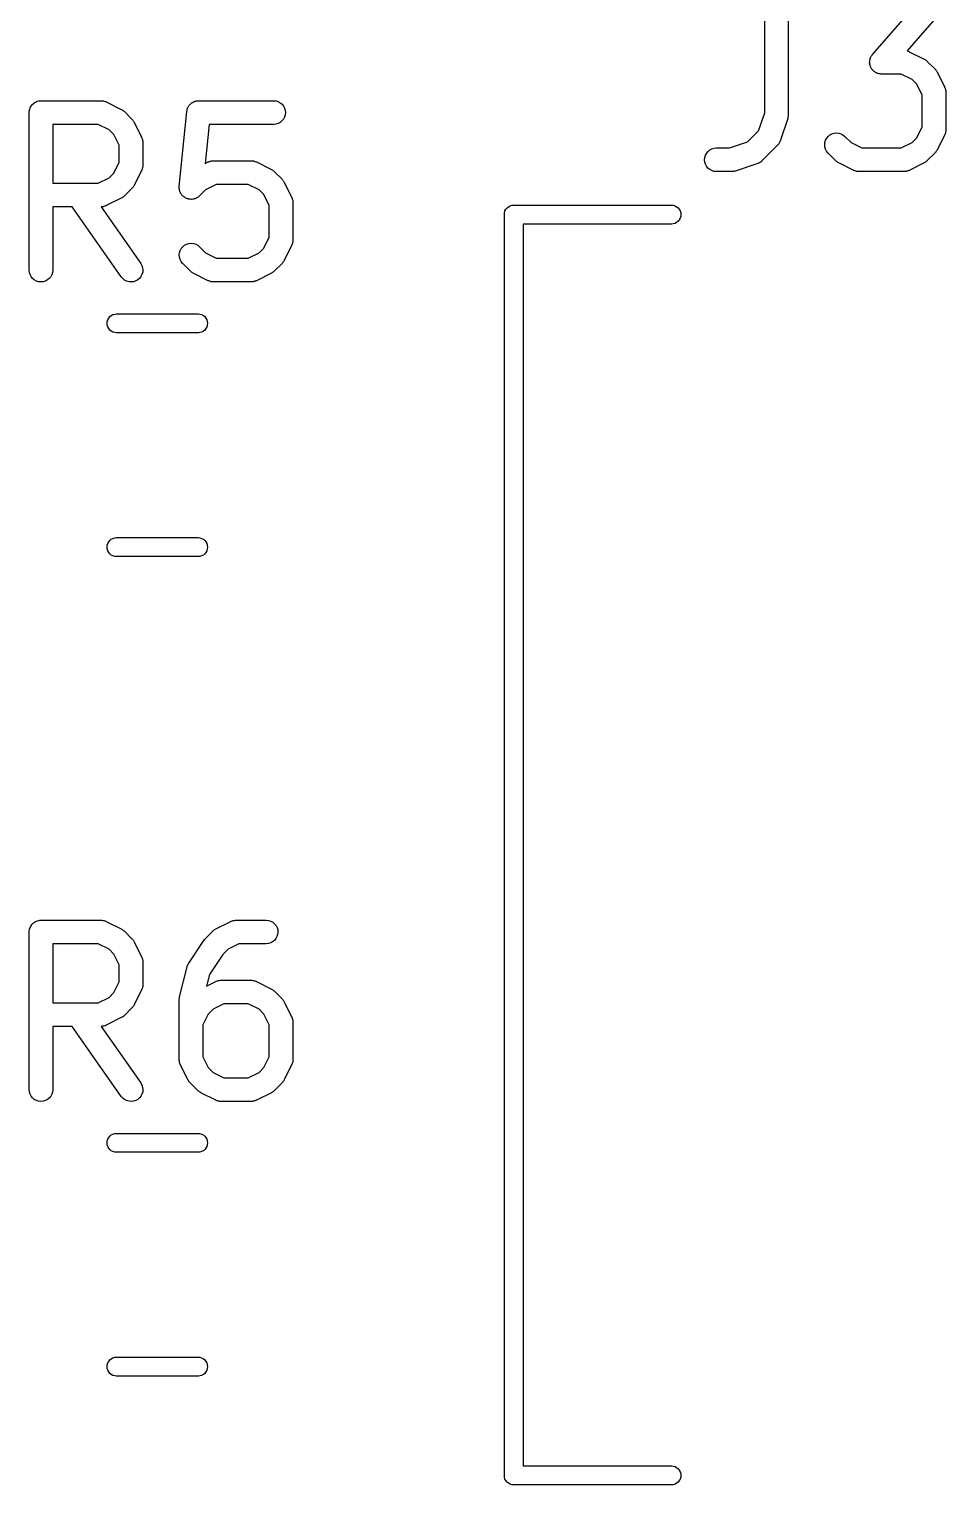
# Model space of a CAD drawing. Extents: x 85.9 to 159.2, y -122.9 to -78.6.
# Drawn here: x 132.92 to 138.74, y -93.06 to -83.82 of the extents above; entities that cross this region are included whole.
import ezdxf

# ---------------------------------------------------------------- set-up
doc = ezdxf.new("R2010")
doc.units = 0
doc.header["$MEASUREMENT"] = 0
doc.layers.add('BLACK', color=7, linetype='CONTINUOUS')

msp = doc.modelspace()

# ---------------------------------------------------------------- linework, layer by layer
at = {"layer": 'BLACK', "linetype": 'CONTINUOUS'}
for p, q in [((137.592, -84.3545), (137.592, -83.6524)), ((137.742, -83.6524), (137.742, -84.3667)), ((138.277, -83.9839), (138.501, -83.7274)), ((138.723, -83.7018), (138.496, -83.9611)), ((138.496, -83.9611), (138.501, -83.9629)), ((138.501, -83.9629), (138.506, -83.9644)), ((138.506, -83.9644), (138.508, -83.9655)), ((138.258, -84.0328), (138.259, -84.0281)), ((138.259, -84.0354), (138.258, -84.0328)), ((138.258, -84.0381), (138.259, -84.0354)), ((138.259, -84.0427), (138.258, -84.0381)), ((138.259, -84.0234), (138.26, -84.0209)), ((138.259, -84.0281), (138.259, -84.0234)), ((138.26, -84.0474), (138.259, -84.0427)), ((138.26, -84.0183), (138.261, -84.0138)), ((138.26, -84.0209), (138.26, -84.0183)), ((138.26, -84.0499), (138.26, -84.0474)), ((138.261, -84.0525), (138.26, -84.0499)), ((138.261, -84.0138), (138.262, -84.0092)), ((138.262, -84.0569), (138.261, -84.0525)), ((138.262, -84.0092), (138.263, -84.0068)), ((138.264, -84.0614), (138.262, -84.0569)), ((138.263, -84.0068), (138.264, -84.0043)), ((138.264, -84.0043), (138.266, -84.0001)), ((138.266, -84.0001), (138.268, -83.9958)), ((138.268, -83.9958), (138.27, -83.9937)), ((138.27, -83.9937), (138.271, -83.9914)), ((138.271, -83.9914), (138.274, -83.9878)), ((138.274, -83.9878), (138.277, -83.9839)), ((138.508, -83.9655), (138.51, -83.9663)), ((138.51, -83.9663), (138.605, -84.0139)), ((138.605, -84.0139), (138.606, -84.0143)), ((138.606, -84.0143), (138.609, -84.0166)), ((138.609, -84.0166), (138.613, -84.0186)), ((138.613, -84.0186), (138.616, -84.0206)), ((138.616, -84.0206), (138.618, -84.0223)), ((138.618, -84.0223), (138.621, -84.0252)), ((138.621, -84.0252), (138.624, -84.0279)), ((138.624, -84.0279), (138.672, -84.0755)), ((138.265, -84.0638), (138.264, -84.0614)), ((138.266, -84.0662), (138.265, -84.0638)), ((138.268, -84.0702), (138.266, -84.0662)), ((138.271, -84.0744), (138.268, -84.0702)), ((138.272, -84.0764), (138.271, -84.0744)), ((138.274, -84.0787), (138.272, -84.0764)), ((138.277, -84.0821), (138.274, -84.0787)), ((138.28, -84.0858), (138.277, -84.0821)), ((138.282, -84.0875), (138.28, -84.0858)), ((138.284, -84.0894), (138.282, -84.0875)), ((138.287, -84.0922), (138.284, -84.0894)), ((138.291, -84.0952), (138.287, -84.0922)), ((138.293, -84.0965), (138.291, -84.0952)), ((138.295, -84.098), (138.293, -84.0965)), ((138.3, -84.1), (138.295, -84.098)), ((138.304, -84.1023), (138.3, -84.1)), ((138.306, -84.1031), (138.304, -84.1023)), ((138.309, -84.1042), (138.306, -84.1031)), ((138.313, -84.1053), (138.309, -84.1042)), ((138.318, -84.1067), (138.313, -84.1053)), ((138.32, -84.107), (138.318, -84.1067)), ((138.323, -84.1076), (138.32, -84.107)), ((138.328, -84.1078), (138.323, -84.1076)), ((138.332, -84.1083), (138.328, -84.1078)), ((138.333, -84.1083), (138.332, -84.1083)), ((138.458, -84.1083), (138.333, -84.1083)), ((138.527, -84.1426), (138.458, -84.1083)), ((138.557, -84.173), (138.527, -84.1426)), ((138.672, -84.0755), (138.673, -84.0763)), ((138.673, -84.0763), (138.675, -84.0796)), ((138.675, -84.0796), (138.678, -84.0826)), ((138.678, -84.0826), (138.68, -84.0853)), ((138.68, -84.0853), (138.682, -84.0877)), ((138.682, -84.0877), (138.684, -84.0915)), ((138.684, -84.0915), (138.686, -84.095)), ((138.686, -84.095), (138.734, -84.1903)), ((138.592, -84.2415), (138.557, -84.173)), ((138.592, -84.4442), (138.592, -84.2415)), ((138.734, -84.1903), (138.734, -84.1912)), ((138.734, -84.1912), (138.735, -84.1933)), ((138.735, -84.1933), (138.736, -84.1952)), ((138.736, -84.1952), (138.737, -84.2001)), ((138.737, -84.2001), (138.739, -84.2049)), ((138.739, -84.2049), (138.74, -84.2071)), ((138.74, -84.2071), (138.74, -84.2092)), ((138.74, -84.2092), (138.741, -84.2143)), ((138.741, -84.2143), (138.742, -84.2194)), ((138.742, -84.2194), (138.741, -84.2216)), ((138.741, -84.2216), (138.742, -84.2238)), ((138.742, -84.2238), (138.742, -84.4619)), ((132.926, -84.3368), (132.928, -84.3301)), ((132.928, -84.3301), (132.93, -84.3233)), ((132.93, -84.3228), (132.934, -84.3166)), ((132.93, -84.3231), (132.93, -84.3228)), ((132.93, -84.3233), (132.93, -84.3231)), ((132.934, -84.3166), (132.937, -84.3104)), ((132.937, -84.3102), (132.938, -84.31)), ((132.937, -84.3104), (132.937, -84.3102)), ((132.938, -84.31), (132.942, -84.3046)), ((132.942, -84.3046), (132.947, -84.2992)), ((132.947, -84.2988), (132.952, -84.2944)), ((132.947, -84.299), (132.947, -84.2988)), ((132.947, -84.2992), (132.947, -84.299)), ((132.952, -84.2944), (132.958, -84.2899)), ((132.958, -84.2896), (132.965, -84.2864)), ((132.958, -84.2898), (132.958, -84.2896)), ((132.958, -84.2899), (132.958, -84.2898)), ((132.965, -84.2864), (132.971, -84.283)), ((132.971, -84.2828), (132.978, -84.2808)), ((132.971, -84.283), (132.971, -84.2828)), ((132.971, -84.283), (132.971, -84.283)), ((132.978, -84.2808), (132.985, -84.2788)), ((132.985, -84.2787), (132.992, -84.2781)), ((132.985, -84.2788), (132.985, -84.2787)), ((132.985, -84.2788), (132.985, -84.2788)), ((132.992, -84.2781), (132.999, -84.2774)), ((132.999, -84.2774), (133.38, -84.2774)), ((133.38, -84.2774), (133.381, -84.2774)), ((133.381, -84.2774), (133.384, -84.2776)), ((133.384, -84.2776), (133.386, -84.2776)), ((133.386, -84.2776), (133.391, -84.2784)), ((133.391, -84.2784), (133.396, -84.279)), ((133.396, -84.279), (133.398, -84.2797)), ((133.398, -84.2797), (133.4, -84.2801)), ((133.4, -84.2801), (133.405, -84.2819)), ((133.405, -84.2819), (133.41, -84.2834)), ((133.41, -84.2834), (133.412, -84.2845)), ((133.412, -84.2845), (133.414, -84.2853)), ((133.414, -84.2853), (133.509, -84.3329)), ((133.509, -84.3329), (133.51, -84.3334)), ((133.51, -84.3334), (133.514, -84.3357)), ((133.926, -84.3373), (133.927, -84.3335)), ((133.927, -84.3335), (133.928, -84.3296)), ((133.928, -84.3296), (133.929, -84.3265)), ((133.929, -84.3265), (133.93, -84.3233)), ((133.93, -84.3233), (133.932, -84.3198)), ((133.932, -84.3198), (133.934, -84.3161)), ((133.934, -84.3161), (133.936, -84.3134)), ((133.936, -84.3134), (133.937, -84.3104)), ((133.937, -84.3104), (133.94, -84.3074)), ((133.94, -84.3074), (133.942, -84.3041)), ((133.942, -84.3041), (133.944, -84.3017)), ((133.944, -84.3017), (133.947, -84.2992)), ((133.947, -84.2992), (133.95, -84.2966)), ((133.95, -84.2966), (133.953, -84.2938)), ((133.953, -84.2938), (133.955, -84.292)), ((133.955, -84.292), (133.958, -84.2899)), ((133.958, -84.2899), (133.961, -84.288)), ((133.961, -84.288), (133.965, -84.2858)), ((133.965, -84.2858), (133.968, -84.2846)), ((133.968, -84.2846), (133.971, -84.283)), ((133.971, -84.283), (133.975, -84.2819)), ((133.975, -84.2819), (133.978, -84.2804)), ((133.978, -84.2804), (133.982, -84.2798)), ((133.982, -84.2798), (133.985, -84.2788)), ((133.985, -84.2788), (133.989, -84.2784)), ((133.989, -84.2784), (133.993, -84.2777)), ((133.993, -84.2777), (133.996, -84.2777)), ((133.996, -84.2777), (133.999, -84.2774)), ((133.999, -84.2774), (134.476, -84.2774)), ((134.476, -84.2774), (134.477, -84.2774)), ((134.477, -84.2774), (134.491, -84.279)), ((134.491, -84.279), (134.505, -84.2834)), ((134.505, -84.2834), (134.518, -84.2905)), ((134.518, -84.2905), (134.529, -84.2999)), ((134.529, -84.2999), (134.538, -84.3113)), ((134.538, -84.3113), (134.545, -84.3243)), ((134.545, -84.3243), (134.549, -84.3383)), ((132.924, -84.3513), (132.925, -84.3443)), ((132.924, -84.3518), (132.924, -84.3513)), ((132.924, -84.3519), (132.924, -84.3518)), ((132.924, -84.3524), (132.924, -84.3519)), ((132.924, -84.3519), (132.924, -84.3519)), ((132.924, -85.3524), (132.924, -84.3524)), ((132.925, -84.3443), (132.926, -84.3373)), ((132.926, -84.337), (132.926, -84.3368)), ((132.926, -84.3373), (132.926, -84.337)), ((133.514, -84.3357), (133.517, -84.3377)), ((133.517, -84.3377), (133.52, -84.3397)), ((133.52, -84.3397), (133.522, -84.3414)), ((133.522, -84.3414), (133.525, -84.3443)), ((133.525, -84.3443), (133.529, -84.347)), ((133.529, -84.347), (133.576, -84.3946)), ((133.576, -84.3946), (133.577, -84.3953)), ((133.577, -84.3953), (133.58, -84.3986)), ((133.58, -84.3986), (133.583, -84.4017)), ((133.583, -84.4017), (133.584, -84.4043)), ((133.584, -84.4043), (133.586, -84.4068)), ((133.586, -84.4068), (133.588, -84.4105)), ((133.588, -84.4105), (133.59, -84.4141)), ((133.59, -84.4141), (133.638, -84.5093)), ((133.877, -84.8211), (133.925, -84.3449)), ((133.925, -84.3439), (133.926, -84.3406)), ((133.925, -84.3449), (133.925, -84.3439)), ((133.926, -84.3406), (133.926, -84.3373)), ((134.49, -84.426), (134.476, -84.4274)), ((134.504, -84.4217), (134.49, -84.426)), ((134.517, -84.4148), (134.504, -84.4217)), ((134.528, -84.4056), (134.517, -84.4148)), ((134.538, -84.3943), (134.528, -84.4056)), ((134.545, -84.3814), (134.538, -84.3943)), ((134.549, -84.3675), (134.545, -84.3814)), ((134.549, -84.3383), (134.551, -84.3529)), ((134.551, -84.3529), (134.549, -84.3675)), ((137.553, -84.469), (137.592, -84.3545)), ((137.738, -84.3904), (137.69, -84.5332)), ((137.739, -84.3863), (137.738, -84.3904)), ((137.74, -84.3823), (137.739, -84.3863)), ((137.741, -84.3761), (137.74, -84.3792)), ((137.74, -84.3792), (137.74, -84.3823)), ((137.742, -84.3677), (137.741, -84.3719)), ((137.741, -84.3719), (137.741, -84.3761)), ((137.742, -84.3667), (137.742, -84.3677)), ((133.074, -84.4274), (133.074, -84.8012)), ((133.363, -84.4274), (133.074, -84.4274)), ((133.431, -84.4616), (133.363, -84.4274)), ((133.462, -84.492), (133.431, -84.4616)), ((133.496, -84.5606), (133.462, -84.492)), ((133.638, -84.5093), (133.638, -84.5103)), ((133.638, -84.5103), (133.639, -84.5123)), ((133.639, -84.5123), (133.64, -84.5143)), ((133.64, -84.5143), (133.642, -84.5192)), ((133.642, -84.5192), (133.643, -84.524)), ((134.067, -84.4274), (134.042, -84.6756)), ((134.476, -84.4274), (134.067, -84.4274)), ((137.483, -84.5392), (137.553, -84.469)), ((137.979, -84.5278), (137.986, -84.515)), ((137.986, -84.515), (137.995, -84.5037)), ((137.995, -84.5037), (138.006, -84.4945)), ((138.006, -84.4945), (138.019, -84.4877)), ((138.019, -84.4877), (138.033, -84.4835)), ((138.033, -84.4835), (138.048, -84.4821)), ((138.048, -84.4821), (138.062, -84.4836)), ((138.062, -84.4836), (138.076, -84.4879)), ((138.076, -84.4879), (138.089, -84.4948)), ((138.089, -84.4948), (138.101, -84.5041)), ((138.101, -84.5041), (138.14, -84.5431)), ((138.527, -84.5431), (138.557, -84.5127)), ((138.557, -84.5127), (138.592, -84.4442)), ((138.734, -84.4954), (138.686, -84.5907)), ((138.735, -84.4934), (138.734, -84.4954)), ((138.736, -84.4915), (138.735, -84.4934)), ((138.737, -84.4866), (138.736, -84.4915)), ((138.739, -84.4818), (138.737, -84.4866)), ((138.74, -84.4775), (138.739, -84.4796)), ((138.739, -84.4796), (138.739, -84.4818)), ((138.741, -84.4724), (138.74, -84.4775)), ((138.742, -84.463), (138.741, -84.4651)), ((138.741, -84.4651), (138.741, -84.4674)), ((138.741, -84.4674), (138.741, -84.4724)), ((138.742, -84.4619), (138.742, -84.463)), ((133.496, -84.668), (133.496, -84.5606)), ((133.643, -84.524), (133.644, -84.5262)), ((133.644, -84.5262), (133.644, -84.5283)), ((133.644, -84.5283), (133.645, -84.5334)), ((133.645, -84.5334), (133.646, -84.5385)), ((133.646, -84.5385), (133.646, -84.5407)), ((133.646, -84.5407), (133.646, -84.5429)), ((133.646, -84.5429), (133.646, -84.6857)), ((137.217, -84.6233), (137.224, -84.6104)), ((137.224, -84.6104), (137.233, -84.5992)), ((137.233, -84.5992), (137.244, -84.5899)), ((137.244, -84.5899), (137.257, -84.583)), ((137.257, -84.583), (137.271, -84.5788)), ((137.271, -84.5788), (137.286, -84.5774)), ((137.286, -84.5774), (137.369, -84.5774)), ((137.369, -84.5774), (137.483, -84.5392)), ((137.672, -84.5626), (137.577, -84.6578)), ((137.673, -84.5609), (137.672, -84.5626)), ((137.675, -84.5594), (137.673, -84.5609)), ((137.678, -84.5552), (137.675, -84.5594)), ((137.681, -84.5512), (137.678, -84.5552)), ((137.682, -84.5493), (137.681, -84.5512)), ((137.684, -84.5475), (137.682, -84.5493)), ((137.686, -84.5429), (137.684, -84.5475)), ((137.688, -84.5383), (137.686, -84.5429)), ((137.689, -84.5362), (137.688, -84.5383)), ((137.69, -84.5342), (137.689, -84.5362)), ((137.69, -84.5332), (137.69, -84.5342)), ((137.973, -84.5564), (137.974, -84.5418)), ((137.974, -84.5709), (137.973, -84.5564)), ((137.974, -84.5418), (137.979, -84.5278)), ((137.978, -84.585), (137.974, -84.5709)), ((137.985, -84.598), (137.978, -84.585)), ((137.994, -84.6094), (137.985, -84.598)), ((137.995, -84.6102), (137.994, -84.6094)), ((138.042, -84.6578), (137.995, -84.6102)), ((138.14, -84.5431), (138.208, -84.5774)), ((138.208, -84.5774), (138.458, -84.5774)), ((138.458, -84.5774), (138.527, -84.5431)), ((138.672, -84.6102), (138.624, -84.6578)), ((138.675, -84.6069), (138.672, -84.6102)), ((138.678, -84.6039), (138.675, -84.6069)), ((138.679, -84.6013), (138.678, -84.6039)), ((138.681, -84.5989), (138.679, -84.6013)), ((138.683, -84.5952), (138.681, -84.5989)), ((138.686, -84.5916), (138.683, -84.5952)), ((138.686, -84.5907), (138.686, -84.5916)), ((133.462, -84.7365), (133.496, -84.668)), ((133.644, -84.7034), (133.643, -84.7056)), ((133.645, -84.6962), (133.644, -84.7013)), ((133.644, -84.7013), (133.644, -84.7034)), ((133.646, -84.6912), (133.645, -84.6962)), ((133.646, -84.6857), (133.646, -84.6868)), ((133.646, -84.6868), (133.646, -84.689)), ((133.646, -84.689), (133.646, -84.6912)), ((134.042, -84.6756), (134.061, -84.6663)), ((134.061, -84.6663), (134.062, -84.6658)), ((134.062, -84.6658), (134.064, -84.665)), ((134.064, -84.665), (134.066, -84.664)), ((134.066, -84.664), (134.071, -84.6625)), ((134.071, -84.6625), (134.076, -84.6607)), ((134.076, -84.6607), (134.078, -84.6604)), ((134.078, -84.6604), (134.08, -84.6598)), ((134.08, -84.6598), (134.085, -84.6593)), ((134.085, -84.6593), (134.09, -84.6585)), ((134.09, -84.6585), (134.092, -84.6585)), ((134.092, -84.6585), (134.095, -84.6583)), ((134.095, -84.6583), (134.333, -84.6583)), ((134.333, -84.6583), (134.334, -84.6583)), ((134.334, -84.6583), (134.336, -84.6586)), ((134.336, -84.6586), (134.338, -84.6585)), ((134.338, -84.6585), (134.343, -84.6594)), ((134.343, -84.6594), (134.348, -84.66)), ((134.348, -84.66), (134.35, -84.6606)), ((134.35, -84.6606), (134.353, -84.661)), ((134.353, -84.661), (134.357, -84.6628)), ((134.357, -84.6628), (134.362, -84.6644)), ((134.362, -84.6644), (134.364, -84.6655)), ((134.364, -84.6655), (134.366, -84.6663)), ((134.366, -84.6663), (134.462, -84.7139)), ((137.211, -84.6519), (137.212, -84.6373)), ((137.212, -84.6664), (137.211, -84.6519)), ((137.212, -84.6373), (137.217, -84.6233)), ((137.216, -84.6805), (137.212, -84.6664)), ((137.223, -84.6934), (137.216, -84.6805)), ((137.232, -84.7049), (137.223, -84.6934)), ((137.548, -84.6759), (137.405, -84.7235)), ((137.55, -84.675), (137.548, -84.6759)), ((137.552, -84.6744), (137.55, -84.675)), ((137.556, -84.672), (137.552, -84.6744)), ((137.561, -84.67), (137.556, -84.672)), ((137.563, -84.6687), (137.561, -84.67)), ((137.565, -84.6677), (137.563, -84.6687)), ((137.569, -84.6645), (137.565, -84.6677)), ((137.573, -84.6615), (137.569, -84.6645)), ((137.574, -84.6599), (137.573, -84.6615)), ((137.576, -84.6585), (137.574, -84.6599)), ((137.577, -84.6578), (137.576, -84.6585)), ((138.045, -84.6605), (138.042, -84.6578)), ((138.048, -84.6634), (138.045, -84.6605)), ((138.051, -84.6651), (138.048, -84.6634)), ((138.054, -84.6671), (138.051, -84.6651)), ((138.057, -84.6691), (138.054, -84.6671)), ((138.061, -84.6714), (138.057, -84.6691)), ((138.062, -84.6718), (138.061, -84.6714)), ((138.157, -84.7195), (138.062, -84.6718)), ((138.605, -84.6718), (138.51, -84.7195)), ((138.609, -84.6696), (138.605, -84.6718)), ((138.612, -84.6677), (138.609, -84.6696)), ((138.615, -84.6657), (138.612, -84.6677)), ((138.617, -84.6641), (138.615, -84.6657)), ((138.62, -84.6612), (138.617, -84.6641)), ((138.624, -84.6585), (138.62, -84.6612)), ((138.624, -84.6578), (138.624, -84.6585)), ((133.363, -84.8012), (133.431, -84.7669)), ((133.431, -84.7669), (133.462, -84.7365)), ((133.638, -84.7193), (133.59, -84.8145)), ((133.639, -84.7172), (133.638, -84.7193)), ((133.64, -84.7153), (133.639, -84.7172)), ((133.641, -84.7104), (133.64, -84.7153)), ((133.643, -84.7056), (133.641, -84.7104)), ((134.462, -84.7139), (134.462, -84.7143)), ((134.462, -84.7143), (134.466, -84.7166)), ((134.466, -84.7166), (134.47, -84.7186)), ((134.47, -84.7186), (134.472, -84.7206)), ((134.472, -84.7206), (134.475, -84.7223)), ((134.475, -84.7223), (134.478, -84.7252)), ((134.478, -84.7252), (134.481, -84.7279)), ((134.481, -84.7279), (134.529, -84.7755)), ((134.529, -84.7755), (134.529, -84.7763)), ((134.529, -84.7763), (134.532, -84.7796)), ((134.532, -84.7796), (134.535, -84.7826)), ((134.535, -84.7826), (134.537, -84.7853)), ((134.537, -84.7853), (134.538, -84.7877)), ((134.538, -84.7877), (134.54, -84.7915)), ((134.54, -84.7915), (134.543, -84.795)), ((134.543, -84.795), (134.59, -84.8903)), ((137.243, -84.7143), (137.232, -84.7049)), ((137.256, -84.7213), (137.243, -84.7143)), ((137.27, -84.7257), (137.256, -84.7213)), ((137.285, -84.7274), (137.27, -84.7257)), ((137.286, -84.7274), (137.285, -84.7274)), ((137.381, -84.7274), (137.286, -84.7274)), ((137.385, -84.727), (137.381, -84.7274)), ((137.389, -84.7269), (137.385, -84.727)), ((137.392, -84.7263), (137.389, -84.7269)), ((137.396, -84.726), (137.392, -84.7263)), ((137.4, -84.7247), (137.396, -84.726)), ((137.404, -84.7239), (137.4, -84.7247)), ((137.405, -84.7235), (137.404, -84.7239)), ((138.159, -84.7203), (138.157, -84.7195)), ((138.161, -84.7213), (138.159, -84.7203)), ((138.166, -84.7229), (138.161, -84.7213)), ((138.171, -84.7247), (138.166, -84.7229)), ((138.173, -84.7251), (138.171, -84.7247)), ((138.175, -84.7257), (138.173, -84.7251)), ((138.18, -84.7263), (138.175, -84.7257)), ((138.185, -84.7272), (138.18, -84.7263)), ((138.187, -84.7271), (138.185, -84.7272)), ((138.189, -84.7274), (138.187, -84.7271)), ((138.19, -84.7274), (138.189, -84.7274)), ((138.476, -84.7274), (138.19, -84.7274)), ((138.478, -84.7272), (138.476, -84.7274)), ((138.481, -84.7273), (138.478, -84.7272)), ((138.486, -84.7265), (138.481, -84.7273)), ((138.491, -84.726), (138.486, -84.7265)), ((138.493, -84.7253), (138.491, -84.726)), ((138.495, -84.725), (138.493, -84.7253)), ((138.5, -84.7232), (138.495, -84.725)), ((138.505, -84.7217), (138.5, -84.7232)), ((138.507, -84.7207), (138.505, -84.7217)), ((138.509, -84.7199), (138.507, -84.7207)), ((138.51, -84.7195), (138.509, -84.7199)), ((133.074, -84.8012), (133.363, -84.8012)), ((133.522, -84.8879), (133.519, -84.8895)), ((133.525, -84.885), (133.522, -84.8879)), ((133.528, -84.8823), (133.525, -84.885)), ((133.529, -84.8816), (133.528, -84.8823)), ((133.576, -84.834), (133.529, -84.8816)), ((133.579, -84.8307), (133.576, -84.834)), ((133.582, -84.8277), (133.579, -84.8307)), ((133.584, -84.8251), (133.582, -84.8277)), ((133.586, -84.8227), (133.584, -84.8251)), ((133.588, -84.819), (133.586, -84.8227)), ((133.59, -84.8154), (133.588, -84.819)), ((133.59, -84.8145), (133.59, -84.8154)), ((133.877, -84.8247), (133.877, -84.8211)), ((133.877, -84.8283), (133.877, -84.8247)), ((133.877, -84.832), (133.877, -84.8283)), ((133.877, -84.8357), (133.877, -84.832)), ((133.878, -84.8393), (133.877, -84.8357)), ((133.878, -84.8429), (133.878, -84.8393)), ((133.879, -84.8465), (133.878, -84.8429)), ((133.88, -84.8501), (133.879, -84.8465)), ((133.881, -84.8534), (133.88, -84.8501)), ((133.882, -84.8569), (133.881, -84.8534)), ((133.884, -84.8602), (133.882, -84.8569)), ((133.885, -84.8637), (133.884, -84.8602)), ((133.887, -84.8667), (133.885, -84.8637)), ((133.889, -84.8699), (133.887, -84.8667)), ((133.892, -84.8728), (133.889, -84.8699)), ((133.894, -84.8759), (133.892, -84.8728)), ((133.896, -84.8784), (133.894, -84.8759)), ((133.898, -84.8812), (133.896, -84.8784)), ((133.901, -84.8836), (133.898, -84.8812)), ((133.904, -84.8863), (133.901, -84.8836)), ((133.907, -84.8883), (133.904, -84.8863)), ((133.91, -84.8906), (133.907, -84.8883)), ((133.999, -84.8871), (133.996, -84.8891)), ((134.001, -84.8846), (133.999, -84.8871)), ((134.004, -84.8823), (134.001, -84.8846)), ((134.005, -84.8816), (134.004, -84.8823)), ((134.044, -84.8426), (134.005, -84.8816)), ((134.112, -84.8083), (134.044, -84.8426)), ((134.315, -84.8083), (134.112, -84.8083)), ((134.384, -84.8426), (134.315, -84.8083)), ((134.414, -84.873), (134.384, -84.8426)), ((134.448, -84.9415), (134.414, -84.873)), ((133.198, -84.9512), (133.074, -84.9512)), ((133.074, -84.9512), (133.074, -85.3524)), ((133.509, -85.3954), (133.198, -84.9512)), ((133.383, -84.951), (133.381, -84.9511)), ((133.381, -84.9511), (133.632, -85.3094)), ((133.385, -84.9511), (133.383, -84.951)), ((133.39, -84.9503), (133.385, -84.9511)), ((133.395, -84.9498), (133.39, -84.9503)), ((133.397, -84.9491), (133.395, -84.9498)), ((133.399, -84.9488), (133.397, -84.9491)), ((133.404, -84.947), (133.399, -84.9488)), ((133.409, -84.9455), (133.404, -84.947)), ((133.411, -84.9445), (133.409, -84.9455)), ((133.413, -84.9437), (133.411, -84.9445)), ((133.414, -84.9433), (133.413, -84.9437)), ((133.509, -84.8957), (133.414, -84.9433)), ((133.513, -84.8934), (133.509, -84.8957)), ((133.516, -84.8915), (133.513, -84.8934)), ((133.519, -84.8895), (133.516, -84.8915)), ((133.913, -84.8924), (133.91, -84.8906)), ((133.916, -84.8945), (133.913, -84.8924)), ((133.919, -84.8959), (133.916, -84.8945)), ((133.922, -84.8976), (133.919, -84.8959)), ((133.926, -84.8987), (133.922, -84.8976)), ((133.929, -84.9002), (133.926, -84.8987)), ((133.933, -84.9009), (133.929, -84.9002)), ((133.936, -84.902), (133.933, -84.9009)), ((133.94, -84.9024), (133.936, -84.902)), ((133.944, -84.9031), (133.94, -84.9024)), ((133.947, -84.9032), (133.944, -84.9031)), ((133.951, -84.9036), (133.947, -84.9032)), ((133.955, -84.9032), (133.951, -84.9036)), ((133.958, -84.9033), (133.955, -84.9032)), ((133.962, -84.9026), (133.958, -84.9033)), ((133.966, -84.9023), (133.962, -84.9026)), ((133.969, -84.9012), (133.966, -84.9023)), ((133.973, -84.9006), (133.969, -84.9012)), ((133.976, -84.8992), (133.973, -84.9006)), ((133.98, -84.8982), (133.976, -84.8992)), ((133.983, -84.8965), (133.98, -84.8982)), ((133.986, -84.8951), (133.983, -84.8965)), ((133.989, -84.8931), (133.986, -84.8951)), ((133.993, -84.8915), (133.989, -84.8931)), ((133.996, -84.8891), (133.993, -84.8915)), ((134.448, -85.1442), (134.448, -84.9415)), ((134.59, -84.8903), (134.591, -84.8912)), ((134.591, -84.8912), (134.592, -84.8933)), ((134.592, -84.8933), (134.593, -84.8952)), ((134.593, -84.8952), (134.594, -84.9001)), ((134.594, -84.9001), (134.596, -84.9049)), ((134.596, -84.9049), (134.596, -84.9071)), ((134.596, -84.9071), (134.597, -84.9092)), ((134.597, -84.9092), (134.597, -84.9143)), ((134.597, -84.9143), (134.598, -84.9194)), ((134.598, -84.9194), (134.598, -84.9216)), ((134.598, -84.9216), (134.598, -84.9238)), ((134.598, -84.9238), (134.598, -85.1619)), ((135.941, -84.9882), (135.944, -84.9769)), ((135.944, -84.9769), (135.95, -84.9665)), ((135.95, -84.9665), (135.957, -84.9574)), ((135.957, -84.9574), (135.967, -84.9499)), ((135.967, -84.9499), (135.977, -84.9443)), ((135.977, -84.9443), (135.988, -84.9409)), ((135.988, -84.9409), (135.997, -84.94)), ((135.997, -84.94), (136, -84.9397)), ((136, -84.9397), (136.003, -84.94)), ((136.003, -84.94), (137.003, -84.94)), ((137.003, -84.94), (137.012, -84.9409)), ((137.012, -84.9409), (137.023, -84.9443)), ((137.023, -84.9443), (137.033, -84.9499)), ((137.033, -84.9499), (137.043, -84.9574)), ((137.043, -84.9574), (137.05, -84.9665)), ((137.05, -84.9665), (137.056, -84.9769)), ((137.056, -84.9769), (137.059, -84.9882)), ((135.94, -85), (135.941, -84.9882)), ((135.94, -85.0029), (135.94, -85)), ((135.94, -92.997), (135.94, -85.0029)), ((137.003, -85.06), (136.06, -85.06)), ((136.06, -85.06), (136.06, -92.94)), ((137.012, -85.0591), (137.003, -85.06)), ((137.023, -85.0557), (137.012, -85.0591)), ((137.033, -85.0501), (137.023, -85.0557)), ((137.043, -85.0426), (137.033, -85.0501)), ((137.05, -85.0335), (137.043, -85.0426)), ((137.056, -85.0231), (137.05, -85.0335)), ((137.059, -85.0118), (137.056, -85.0231)), ((137.059, -84.9882), (137.06, -85)), ((137.06, -85), (137.059, -85.0118)), ((134.414, -85.2127), (134.448, -85.1442)), ((134.598, -85.1619), (134.598, -85.163)), ((134.598, -85.163), (134.598, -85.1651)), ((134.598, -85.1651), (134.598, -85.1674)), ((133.877, -85.2564), (133.878, -85.2418)), ((133.878, -85.2709), (133.877, -85.2564)), ((133.878, -85.2418), (133.883, -85.2278)), ((133.883, -85.2278), (133.89, -85.215)), ((133.89, -85.215), (133.899, -85.2037)), ((133.899, -85.2037), (133.91, -85.1945)), ((133.91, -85.1945), (133.923, -85.1877)), ((133.923, -85.1877), (133.937, -85.1835)), ((133.937, -85.1835), (133.952, -85.1821)), ((133.952, -85.1821), (133.967, -85.1836)), ((133.967, -85.1836), (133.981, -85.1879)), ((133.981, -85.1879), (133.994, -85.1948)), ((133.994, -85.1948), (134.005, -85.2041)), ((134.005, -85.2041), (134.044, -85.2431)), ((134.044, -85.2431), (134.112, -85.2774)), ((134.315, -85.2774), (134.384, -85.2431)), ((134.384, -85.2431), (134.414, -85.2127)), ((134.59, -85.1954), (134.543, -85.2907)), ((134.591, -85.1934), (134.59, -85.1954)), ((134.592, -85.1915), (134.591, -85.1934)), ((134.594, -85.1866), (134.592, -85.1915)), ((134.596, -85.1818), (134.594, -85.1866)), ((134.597, -85.1775), (134.596, -85.1796)), ((134.596, -85.1796), (134.596, -85.1818)), ((134.598, -85.1674), (134.597, -85.1724)), ((134.597, -85.1724), (134.597, -85.1775)), ((133.632, -85.3094), (133.633, -85.3102)), ((133.633, -85.3102), (133.64, -85.3231)), ((133.64, -85.3231), (133.644, -85.3371)), ((133.644, -85.3371), (133.646, -85.3516)), ((133.882, -85.285), (133.878, -85.2709)), ((133.889, -85.298), (133.882, -85.285)), ((133.898, -85.3094), (133.889, -85.298)), ((133.899, -85.3102), (133.898, -85.3094)), ((133.946, -85.3578), (133.899, -85.3102)), ((134.112, -85.2774), (134.315, -85.2774)), ((134.529, -85.3102), (134.481, -85.3578)), ((134.531, -85.3069), (134.529, -85.3102)), ((134.534, -85.3039), (134.531, -85.3069)), ((134.536, -85.3013), (134.534, -85.3039)), ((134.538, -85.2989), (134.536, -85.3013)), ((134.54, -85.2952), (134.538, -85.2989)), ((134.542, -85.2916), (134.54, -85.2952)), ((134.543, -85.2907), (134.542, -85.2916)), ((132.926, -85.3669), (132.924, -85.3524)), ((132.93, -85.381), (132.926, -85.3669)), ((132.937, -85.3939), (132.93, -85.381)), ((132.946, -85.4052), (132.937, -85.3939)), ((132.957, -85.4146), (132.946, -85.4052)), ((132.97, -85.4215), (132.957, -85.4146)), ((132.984, -85.4258), (132.97, -85.4215)), ((132.999, -85.4274), (132.984, -85.4258)), ((133.013, -85.4261), (132.999, -85.4274)), ((133.027, -85.4219), (133.013, -85.4261)), ((133.04, -85.4151), (133.027, -85.4219)), ((133.052, -85.406), (133.04, -85.4151)), ((133.061, -85.3948), (133.052, -85.406)), ((133.068, -85.3819), (133.061, -85.3948)), ((133.073, -85.368), (133.068, -85.3819)), ((133.074, -85.3534), (133.073, -85.368)), ((133.074, -85.3524), (133.074, -85.3534)), ((133.519, -85.4065), (133.509, -85.3954)), ((133.53, -85.4156), (133.519, -85.4065)), ((133.543, -85.4222), (133.53, -85.4156)), ((133.558, -85.4262), (133.543, -85.4222)), ((133.572, -85.4274), (133.558, -85.4262)), ((133.587, -85.4257), (133.572, -85.4274)), ((133.601, -85.4212), (133.587, -85.4257)), ((133.613, -85.4141), (133.601, -85.4212)), ((133.625, -85.4047), (133.613, -85.4141)), ((133.634, -85.3932), (133.625, -85.4047)), ((133.64, -85.3802), (133.634, -85.3932)), ((133.645, -85.3662), (133.64, -85.3802)), ((133.646, -85.3516), (133.645, -85.3662)), ((133.95, -85.3605), (133.946, -85.3578)), ((133.953, -85.3634), (133.95, -85.3605)), ((133.955, -85.3651), (133.953, -85.3634)), ((133.958, -85.3671), (133.955, -85.3651)), ((133.961, -85.3691), (133.958, -85.3671)), ((133.965, -85.3714), (133.961, -85.3691)), ((133.966, -85.3718), (133.965, -85.3714)), ((134.061, -85.4195), (133.966, -85.3718)), ((134.063, -85.4203), (134.061, -85.4195)), ((134.065, -85.4213), (134.063, -85.4203)), ((134.07, -85.4229), (134.065, -85.4213)), ((134.075, -85.4247), (134.07, -85.4229)), ((134.077, -85.4251), (134.075, -85.4247)), ((134.079, -85.4257), (134.077, -85.4251)), ((134.084, -85.4263), (134.079, -85.4257)), ((134.089, -85.4272), (134.084, -85.4263)), ((134.091, -85.4271), (134.089, -85.4272)), ((134.094, -85.4274), (134.091, -85.4271)), ((134.095, -85.4274), (134.094, -85.4274)), ((134.333, -85.4274), (134.095, -85.4274)), ((134.335, -85.4272), (134.333, -85.4274)), ((134.337, -85.4273), (134.335, -85.4272)), ((134.342, -85.4265), (134.337, -85.4273)), ((134.347, -85.426), (134.342, -85.4265)), ((134.349, -85.4253), (134.347, -85.426)), ((134.352, -85.425), (134.349, -85.4253)), ((134.356, -85.4232), (134.352, -85.425)), ((134.361, -85.4217), (134.356, -85.4232)), ((134.363, -85.4207), (134.361, -85.4217)), ((134.365, -85.4199), (134.363, -85.4207)), ((134.366, -85.4195), (134.365, -85.4199)), ((134.462, -85.3718), (134.366, -85.4195)), ((134.465, -85.3696), (134.462, -85.3718)), ((134.469, -85.3677), (134.465, -85.3696)), ((134.471, -85.3657), (134.469, -85.3677)), ((134.474, -85.3641), (134.471, -85.3657)), ((134.477, -85.3612), (134.474, -85.3641)), ((134.48, -85.3585), (134.477, -85.3612)), ((134.481, -85.3578), (134.48, -85.3585)), ((133.419, -85.69), (133.42, -85.6782)), ((133.42, -85.7018), (133.419, -85.69)), ((133.42, -85.6782), (133.423, -85.6669)), ((133.423, -85.7131), (133.42, -85.7018)), ((133.423, -85.6669), (133.429, -85.6565)), ((133.429, -85.7235), (133.423, -85.7131)), ((133.429, -85.6565), (133.436, -85.6474)), ((133.436, -85.6474), (133.445, -85.6399)), ((133.445, -85.6399), (133.456, -85.6343)), ((133.456, -85.6343), (133.467, -85.6309)), ((133.467, -85.6309), (133.476, -85.63)), ((133.476, -85.63), (133.999, -85.63)), ((133.999, -85.63), (134.008, -85.6309)), ((134.008, -85.6309), (134.019, -85.6343)), ((134.019, -85.6343), (134.03, -85.6399)), ((134.03, -85.6399), (134.039, -85.6474)), ((134.039, -85.6474), (134.046, -85.6565)), ((134.046, -85.6565), (134.052, -85.6669)), ((134.052, -85.7131), (134.046, -85.7235)), ((134.052, -85.6669), (134.055, -85.6782)), ((134.055, -85.7018), (134.052, -85.7131)), ((134.055, -85.6782), (134.056, -85.69)), ((134.056, -85.69), (134.055, -85.7018)), ((133.436, -85.7326), (133.429, -85.7235)), ((133.445, -85.7401), (133.436, -85.7326)), ((133.456, -85.7457), (133.445, -85.7401)), ((133.467, -85.7491), (133.456, -85.7457)), ((133.476, -85.75), (133.467, -85.7491)), ((133.999, -85.75), (133.476, -85.75)), ((134.008, -85.7491), (133.999, -85.75)), ((134.019, -85.7457), (134.008, -85.7491)), ((134.03, -85.7401), (134.019, -85.7457)), ((134.039, -85.7326), (134.03, -85.7401)), ((134.046, -85.7235), (134.039, -85.7326)), ((133.419, -87.11), (133.42, -87.0982)), ((133.42, -87.0982), (133.423, -87.0869)), ((133.423, -87.0869), (133.429, -87.0765)), ((133.429, -87.0765), (133.436, -87.0674)), ((133.436, -87.0674), (133.445, -87.0599)), ((133.445, -87.0599), (133.456, -87.0543)), ((133.456, -87.0543), (133.467, -87.0509)), ((133.467, -87.0509), (133.476, -87.05)), ((133.476, -87.05), (133.999, -87.05)), ((133.999, -87.05), (134.008, -87.0509)), ((134.008, -87.0509), (134.019, -87.0543)), ((134.019, -87.0543), (134.03, -87.0599)), ((134.03, -87.0599), (134.039, -87.0674)), ((134.039, -87.0674), (134.046, -87.0765)), ((134.046, -87.0765), (134.052, -87.0869)), ((134.052, -87.0869), (134.055, -87.0982)), ((134.055, -87.0982), (134.056, -87.11)), ((133.42, -87.1218), (133.419, -87.11)), ((133.423, -87.1331), (133.42, -87.1218)), ((133.429, -87.1435), (133.423, -87.1331)), ((133.436, -87.1526), (133.429, -87.1435)), ((133.445, -87.1601), (133.436, -87.1526)), ((133.456, -87.1657), (133.445, -87.1601)), ((133.467, -87.1691), (133.456, -87.1657)), ((133.476, -87.17), (133.467, -87.1691)), ((133.999, -87.17), (133.476, -87.17)), ((134.008, -87.1691), (133.999, -87.17)), ((134.019, -87.1657), (134.008, -87.1691)), ((134.03, -87.1601), (134.019, -87.1657)), ((134.039, -87.1526), (134.03, -87.1601)), ((134.046, -87.1435), (134.039, -87.1526)), ((134.052, -87.1331), (134.046, -87.1435)), ((134.055, -87.1218), (134.052, -87.1331)), ((134.056, -87.11), (134.055, -87.1218)), ((132.938, -89.51), (132.942, -89.5046)), ((132.942, -89.5046), (132.947, -89.4992)), ((132.947, -89.4988), (132.952, -89.4944)), ((132.947, -89.499), (132.947, -89.4988)), ((132.947, -89.4992), (132.947, -89.499)), ((132.952, -89.4944), (132.958, -89.4899)), ((132.958, -89.4896), (132.965, -89.4864)), ((132.958, -89.4898), (132.958, -89.4896)), ((132.958, -89.4899), (132.958, -89.4898)), ((132.965, -89.4864), (132.971, -89.483)), ((132.971, -89.4828), (132.978, -89.4808)), ((132.971, -89.483), (132.971, -89.4828)), ((132.971, -89.483), (132.971, -89.483)), ((132.978, -89.4808), (132.985, -89.4788)), ((132.985, -89.4787), (132.992, -89.4781)), ((132.985, -89.4788), (132.985, -89.4787)), ((132.985, -89.4788), (132.985, -89.4788)), ((132.992, -89.4781), (132.999, -89.4774)), ((132.999, -89.4774), (133.38, -89.4774)), ((133.38, -89.4774), (133.381, -89.4774)), ((133.381, -89.4774), (133.384, -89.4776)), ((133.384, -89.4776), (133.386, -89.4776)), ((133.386, -89.4776), (133.391, -89.4784)), ((133.391, -89.4784), (133.396, -89.479)), ((133.396, -89.479), (133.398, -89.4797)), ((133.398, -89.4797), (133.4, -89.4801)), ((133.4, -89.4801), (133.405, -89.4819)), ((133.405, -89.4819), (133.41, -89.4834)), ((133.41, -89.4834), (133.412, -89.4845)), ((133.412, -89.4845), (133.414, -89.4853)), ((133.414, -89.4853), (133.509, -89.5329)), ((134.109, -89.5329), (134.204, -89.4853)), ((134.204, -89.4853), (134.205, -89.4848)), ((134.205, -89.4848), (134.207, -89.4841)), ((134.207, -89.4841), (134.209, -89.483)), ((134.209, -89.483), (134.214, -89.4816)), ((134.214, -89.4816), (134.219, -89.4798)), ((134.219, -89.4798), (134.221, -89.4794)), ((134.221, -89.4794), (134.223, -89.4788)), ((134.223, -89.4788), (134.228, -89.4783)), ((134.228, -89.4783), (134.233, -89.4775)), ((134.233, -89.4775), (134.235, -89.4776)), ((134.235, -89.4776), (134.237, -89.4774)), ((134.237, -89.4774), (134.428, -89.4774)), ((134.428, -89.4774), (134.429, -89.4774)), ((134.429, -89.4774), (134.444, -89.479)), ((134.444, -89.479), (134.458, -89.4834)), ((134.458, -89.4834), (134.47, -89.4905)), ((134.47, -89.4905), (134.482, -89.4999)), ((134.482, -89.4999), (134.491, -89.5113)), ((132.924, -89.5513), (132.925, -89.5443)), ((132.924, -89.5518), (132.924, -89.5513)), ((132.924, -89.5519), (132.924, -89.5518)), ((132.924, -89.5524), (132.924, -89.5519)), ((132.924, -89.5519), (132.924, -89.5519)), ((132.924, -90.5524), (132.924, -89.5524)), ((132.925, -89.5443), (132.926, -89.5373)), ((132.926, -89.5368), (132.928, -89.5301)), ((132.926, -89.537), (132.926, -89.5368)), ((132.926, -89.5373), (132.926, -89.537)), ((132.928, -89.5301), (132.93, -89.5233)), ((132.93, -89.5228), (132.934, -89.5166)), ((132.93, -89.5231), (132.93, -89.5228)), ((132.93, -89.5233), (132.93, -89.5231)), ((132.934, -89.5166), (132.937, -89.5104)), ((132.937, -89.5102), (132.938, -89.51)), ((132.937, -89.5104), (132.937, -89.5102)), ((133.509, -89.5329), (133.51, -89.5334)), ((133.51, -89.5334), (133.514, -89.5357)), ((133.514, -89.5357), (133.517, -89.5377)), ((133.517, -89.5377), (133.52, -89.5397)), ((133.52, -89.5397), (133.522, -89.5414)), ((133.522, -89.5414), (133.525, -89.5443)), ((133.525, -89.5443), (133.529, -89.547)), ((133.529, -89.547), (133.576, -89.5946)), ((133.576, -89.5946), (133.577, -89.5953)), ((133.577, -89.5953), (133.58, -89.5986)), ((133.58, -89.5986), (133.583, -89.6017)), ((134.037, -89.5999), (134.042, -89.5946)), ((134.042, -89.5946), (134.089, -89.547)), ((134.089, -89.547), (134.09, -89.5462)), ((134.09, -89.5462), (134.093, -89.5436)), ((134.093, -89.5436), (134.096, -89.5407)), ((134.096, -89.5407), (134.099, -89.539)), ((134.099, -89.539), (134.101, -89.5371)), ((134.101, -89.5371), (134.105, -89.5352)), ((134.105, -89.5352), (134.109, -89.5329)), ((134.49, -89.5943), (134.481, -89.6056)), ((134.497, -89.5814), (134.49, -89.5943)), ((134.491, -89.5113), (134.498, -89.5243)), ((134.501, -89.5675), (134.497, -89.5814)), ((134.498, -89.5243), (134.502, -89.5383)), ((134.503, -89.5529), (134.501, -89.5675)), ((134.502, -89.5383), (134.503, -89.5529)), ((133.074, -89.6274), (133.074, -90.0012)), ((133.363, -89.6274), (133.074, -89.6274)), ((133.431, -89.6616), (133.363, -89.6274)), ((133.462, -89.692), (133.431, -89.6616)), ((133.496, -89.7606), (133.462, -89.692)), ((133.583, -89.6017), (133.584, -89.6043)), ((133.584, -89.6043), (133.586, -89.6068)), ((133.586, -89.6068), (133.588, -89.6105)), ((133.588, -89.6105), (133.59, -89.6141)), ((133.59, -89.6141), (133.638, -89.7093)), ((133.937, -89.7489), (134.032, -89.606)), ((134.032, -89.6059), (134.033, -89.6051)), ((134.032, -89.606), (134.032, -89.6059)), ((134.032, -89.6059), (134.032, -89.6059)), ((134.032, -89.6059), (134.032, -89.6059)), ((134.033, -89.6051), (134.037, -89.5999)), ((134.187, -89.6616), (134.153, -89.6954)), ((134.255, -89.6274), (134.187, -89.6616)), ((134.428, -89.6274), (134.255, -89.6274)), ((134.443, -89.626), (134.428, -89.6274)), ((134.457, -89.6217), (134.443, -89.626)), ((134.469, -89.6148), (134.457, -89.6217)), ((134.481, -89.6056), (134.469, -89.6148)), ((133.496, -89.868), (133.496, -89.7606)), ((133.638, -89.7093), (133.638, -89.7103)), ((133.638, -89.7103), (133.639, -89.7123)), ((133.639, -89.7123), (133.64, -89.7143)), ((133.64, -89.7143), (133.642, -89.7192)), ((133.642, -89.7192), (133.643, -89.724)), ((133.643, -89.724), (133.644, -89.7262)), ((133.644, -89.7262), (133.644, -89.7283)), ((133.644, -89.7283), (133.645, -89.7334)), ((133.645, -89.7334), (133.646, -89.7385)), ((133.646, -89.7385), (133.646, -89.7407)), ((133.646, -89.7407), (133.646, -89.7429)), ((133.646, -89.7429), (133.646, -89.8857)), ((133.879, -89.9628), (133.927, -89.7723)), ((133.927, -89.7713), (133.929, -89.7666)), ((133.927, -89.7723), (133.927, -89.7713)), ((133.929, -89.7666), (133.93, -89.7618)), ((133.93, -89.7618), (133.931, -89.7597)), ((133.931, -89.7597), (133.932, -89.7576)), ((133.932, -89.7576), (133.935, -89.7533)), ((133.935, -89.7533), (133.937, -89.7489)), ((134.153, -89.6954), (134.069, -89.8213)), ((133.462, -89.9365), (133.496, -89.868)), ((134.069, -89.8213), (134.05, -89.8954)), ((134.05, -89.8954), (134.109, -89.8663)), ((134.109, -89.8663), (134.11, -89.8658)), ((134.11, -89.8658), (134.112, -89.865)), ((134.112, -89.865), (134.114, -89.864)), ((134.114, -89.864), (134.119, -89.8625)), ((134.119, -89.8625), (134.123, -89.8607)), ((134.123, -89.8607), (134.126, -89.8604)), ((134.126, -89.8604), (134.128, -89.8598)), ((134.128, -89.8598), (134.133, -89.8593)), ((134.133, -89.8593), (134.138, -89.8585)), ((134.138, -89.8585), (134.14, -89.8585)), ((134.14, -89.8585), (134.142, -89.8583)), ((134.142, -89.8583), (134.333, -89.8583)), ((134.333, -89.8583), (134.334, -89.8583)), ((134.334, -89.8583), (134.336, -89.8586)), ((134.336, -89.8586), (134.338, -89.8585)), ((134.338, -89.8585), (134.343, -89.8594)), ((134.343, -89.8594), (134.348, -89.86)), ((134.348, -89.86), (134.35, -89.8606)), ((134.35, -89.8606), (134.353, -89.861)), ((134.353, -89.861), (134.357, -89.8628)), ((134.357, -89.8628), (134.362, -89.8644)), ((134.362, -89.8644), (134.364, -89.8655)), ((134.364, -89.8655), (134.366, -89.8663)), ((134.366, -89.8663), (134.462, -89.9139)), ((133.363, -90.0012), (133.431, -89.9669)), ((133.431, -89.9669), (133.462, -89.9365)), ((133.638, -89.9193), (133.59, -90.0145)), ((133.639, -89.9172), (133.638, -89.9193)), ((133.64, -89.9153), (133.639, -89.9172)), ((133.641, -89.9104), (133.64, -89.9153)), ((133.643, -89.9056), (133.641, -89.9104)), ((133.644, -89.9034), (133.643, -89.9056)), ((133.645, -89.8962), (133.644, -89.9013)), ((133.644, -89.9013), (133.644, -89.9034)), ((133.646, -89.8912), (133.645, -89.8962)), ((133.646, -89.8857), (133.646, -89.8868)), ((133.646, -89.8868), (133.646, -89.889)), ((133.646, -89.889), (133.646, -89.8912)), ((133.878, -89.9654), (133.879, -89.9641)), ((133.878, -89.9713), (133.878, -89.9654)), ((133.879, -89.9641), (133.879, -89.9628)), ((134.462, -89.9139), (134.462, -89.9143)), ((134.462, -89.9143), (134.466, -89.9166)), ((134.466, -89.9166), (134.47, -89.9186)), ((134.47, -89.9186), (134.472, -89.9206)), ((134.472, -89.9206), (134.475, -89.9223)), ((134.475, -89.9223), (134.478, -89.9252)), ((134.478, -89.9252), (134.481, -89.9279)), ((134.481, -89.9279), (134.529, -89.9755)), ((133.074, -90.0012), (133.363, -90.0012)), ((133.576, -90.034), (133.529, -90.0816)), ((133.579, -90.0307), (133.576, -90.034)), ((133.582, -90.0277), (133.579, -90.0307)), ((133.584, -90.0251), (133.582, -90.0277)), ((133.586, -90.0227), (133.584, -90.0251)), ((133.588, -90.019), (133.586, -90.0227)), ((133.59, -90.0154), (133.588, -90.019)), ((133.59, -90.0145), (133.59, -90.0154)), ((133.877, -89.9772), (133.878, -89.9713)), ((133.877, -89.9786), (133.877, -89.9772)), ((133.877, -89.9799), (133.877, -89.9786)), ((133.877, -89.981), (133.877, -89.9799)), ((133.877, -90.3619), (133.877, -89.981)), ((134.091, -90.0426), (134.061, -90.073)), ((134.16, -90.0083), (134.091, -90.0426)), ((134.315, -90.0083), (134.16, -90.0083)), ((134.384, -90.0426), (134.315, -90.0083)), ((134.414, -90.073), (134.384, -90.0426)), ((134.529, -89.9755), (134.529, -89.9763)), ((134.529, -89.9763), (134.532, -89.9796)), ((134.532, -89.9796), (134.535, -89.9826)), ((134.535, -89.9826), (134.537, -89.9853)), ((134.537, -89.9853), (134.538, -89.9877)), ((134.538, -89.9877), (134.54, -89.9915)), ((134.54, -89.9915), (134.543, -89.995)), ((134.543, -89.995), (134.59, -90.0903)), ((133.198, -90.1512), (133.074, -90.1512)), ((133.074, -90.1512), (133.074, -90.5524)), ((133.509, -90.5954), (133.198, -90.1512)), ((133.383, -90.151), (133.381, -90.1511)), ((133.381, -90.1511), (133.632, -90.5094)), ((133.385, -90.1511), (133.383, -90.151)), ((133.39, -90.1503), (133.385, -90.1511)), ((133.395, -90.1498), (133.39, -90.1503)), ((133.397, -90.1491), (133.395, -90.1498)), ((133.399, -90.1488), (133.397, -90.1491)), ((133.404, -90.147), (133.399, -90.1488)), ((133.409, -90.1455), (133.404, -90.147)), ((133.411, -90.1445), (133.409, -90.1455)), ((133.413, -90.1437), (133.411, -90.1445)), ((133.414, -90.1433), (133.413, -90.1437)), ((133.509, -90.0957), (133.414, -90.1433)), ((133.513, -90.0934), (133.509, -90.0957)), ((133.516, -90.0915), (133.513, -90.0934)), ((133.519, -90.0895), (133.516, -90.0915)), ((133.522, -90.0879), (133.519, -90.0895)), ((133.525, -90.085), (133.522, -90.0879)), ((133.528, -90.0823), (133.525, -90.085)), ((133.529, -90.0816), (133.528, -90.0823)), ((134.061, -90.073), (134.027, -90.1415)), ((134.027, -90.1415), (134.027, -90.3442)), ((134.448, -90.1415), (134.414, -90.073)), ((134.448, -90.3442), (134.448, -90.1415)), ((134.59, -90.0903), (134.591, -90.0912)), ((134.591, -90.0912), (134.592, -90.0933)), ((134.592, -90.0933), (134.593, -90.0952)), ((134.593, -90.0952), (134.594, -90.1001)), ((134.594, -90.1001), (134.596, -90.1049)), ((134.596, -90.1049), (134.596, -90.1071)), ((134.596, -90.1071), (134.597, -90.1092)), ((134.597, -90.1092), (134.597, -90.1143)), ((134.597, -90.1143), (134.598, -90.1194)), ((134.598, -90.1194), (134.598, -90.1216)), ((134.598, -90.1216), (134.598, -90.1238)), ((134.598, -90.1238), (134.598, -90.3619)), ((133.877, -90.3641), (133.877, -90.3619)), ((133.877, -90.3663), (133.877, -90.3641)), ((133.878, -90.3714), (133.877, -90.3663)), ((133.878, -90.3765), (133.878, -90.3714)), ((133.879, -90.3786), (133.878, -90.3765)), ((133.879, -90.3808), (133.879, -90.3786)), ((133.881, -90.3856), (133.879, -90.3808)), ((133.882, -90.3905), (133.881, -90.3856)), ((133.883, -90.3924), (133.882, -90.3905)), ((133.884, -90.3945), (133.883, -90.3924)), ((133.885, -90.3954), (133.884, -90.3945)), ((133.932, -90.4907), (133.885, -90.3954)), ((134.027, -90.3442), (134.061, -90.4127)), ((134.061, -90.4127), (134.091, -90.4431)), ((134.384, -90.4431), (134.414, -90.4127)), ((134.414, -90.4127), (134.448, -90.3442)), ((134.59, -90.3954), (134.543, -90.4907)), ((134.591, -90.3934), (134.59, -90.3954)), ((134.592, -90.3914), (134.591, -90.3934)), ((134.594, -90.3866), (134.592, -90.3914)), ((134.596, -90.3818), (134.594, -90.3866)), ((134.597, -90.3775), (134.596, -90.3796)), ((134.596, -90.3796), (134.596, -90.3818)), ((134.598, -90.3674), (134.597, -90.3724)), ((134.597, -90.3724), (134.597, -90.3775)), ((134.598, -90.3619), (134.598, -90.363)), ((134.598, -90.363), (134.598, -90.3651)), ((134.598, -90.3651), (134.598, -90.3674)), ((133.632, -90.5094), (133.633, -90.5102)), ((133.633, -90.5102), (133.64, -90.5231)), ((133.64, -90.5231), (133.644, -90.5371)), ((133.935, -90.4943), (133.932, -90.4907)), ((133.937, -90.498), (133.935, -90.4943)), ((133.938, -90.5004), (133.937, -90.498)), ((133.94, -90.5031), (133.938, -90.5004)), ((133.943, -90.5061), (133.94, -90.5031)), ((133.946, -90.5094), (133.943, -90.5061)), ((133.946, -90.5102), (133.946, -90.5094)), ((133.994, -90.5578), (133.946, -90.5102)), ((134.091, -90.4431), (134.16, -90.4774)), ((134.16, -90.4774), (134.315, -90.4774)), ((134.315, -90.4774), (134.384, -90.4431)), ((134.529, -90.5102), (134.481, -90.5578)), ((134.531, -90.5069), (134.529, -90.5102)), ((134.534, -90.5039), (134.531, -90.5069)), ((134.536, -90.5013), (134.534, -90.5039)), ((134.538, -90.4989), (134.536, -90.5013)), ((134.54, -90.4952), (134.538, -90.4989)), ((134.542, -90.4916), (134.54, -90.4952)), ((134.543, -90.4907), (134.542, -90.4916)), ((132.926, -90.5669), (132.924, -90.5524)), ((132.93, -90.581), (132.926, -90.5669)), ((132.937, -90.5939), (132.93, -90.581)), ((132.946, -90.6052), (132.937, -90.5939)), ((132.957, -90.6146), (132.946, -90.6052)), ((132.97, -90.6215), (132.957, -90.6146)), ((133.04, -90.6151), (133.027, -90.6219)), ((133.052, -90.606), (133.04, -90.6151)), ((133.061, -90.5948), (133.052, -90.606)), ((133.068, -90.5819), (133.061, -90.5948)), ((133.073, -90.568), (133.068, -90.5819)), ((133.074, -90.5534), (133.073, -90.568)), ((133.074, -90.5524), (133.074, -90.5534)), ((133.519, -90.6065), (133.509, -90.5954)), ((133.53, -90.6156), (133.519, -90.6065)), ((133.543, -90.6222), (133.53, -90.6156)), ((133.613, -90.6141), (133.601, -90.6212)), ((133.625, -90.6047), (133.613, -90.6141)), ((133.634, -90.5932), (133.625, -90.6047)), ((133.64, -90.5802), (133.634, -90.5932)), ((133.645, -90.5662), (133.64, -90.5802)), ((133.644, -90.5371), (133.646, -90.5516)), ((133.646, -90.5516), (133.645, -90.5662)), ((133.997, -90.5605), (133.994, -90.5578)), ((134, -90.5634), (133.997, -90.5605)), ((134.003, -90.5651), (134, -90.5634)), ((134.005, -90.5671), (134.003, -90.5651)), ((134.009, -90.5691), (134.005, -90.5671)), ((134.013, -90.5714), (134.009, -90.5691)), ((134.013, -90.5718), (134.013, -90.5714)), ((134.109, -90.6195), (134.013, -90.5718)), ((134.462, -90.5718), (134.366, -90.6195)), ((134.465, -90.5696), (134.462, -90.5718)), ((134.469, -90.5677), (134.465, -90.5696)), ((134.471, -90.5657), (134.469, -90.5677)), ((134.474, -90.5641), (134.471, -90.5657)), ((134.477, -90.5612), (134.474, -90.5641)), ((134.48, -90.5585), (134.477, -90.5612)), ((134.481, -90.5578), (134.48, -90.5585)), ((132.984, -90.6258), (132.97, -90.6215)), ((132.999, -90.6274), (132.984, -90.6258)), ((133.013, -90.6261), (132.999, -90.6274)), ((133.027, -90.6219), (133.013, -90.6261)), ((133.558, -90.6262), (133.543, -90.6222)), ((133.572, -90.6274), (133.558, -90.6262)), ((133.587, -90.6257), (133.572, -90.6274)), ((133.601, -90.6212), (133.587, -90.6257)), ((134.111, -90.6203), (134.109, -90.6195)), ((134.113, -90.6213), (134.111, -90.6203)), ((134.118, -90.6229), (134.113, -90.6213)), ((134.122, -90.6247), (134.118, -90.6229)), ((134.125, -90.6251), (134.122, -90.6247)), ((134.127, -90.6257), (134.125, -90.6251)), ((134.132, -90.6263), (134.127, -90.6257)), ((134.137, -90.6272), (134.132, -90.6263)), ((134.139, -90.6271), (134.137, -90.6272)), ((134.141, -90.6274), (134.139, -90.6271)), ((134.142, -90.6274), (134.141, -90.6274)), ((134.333, -90.6274), (134.142, -90.6274)), ((134.335, -90.6272), (134.333, -90.6274)), ((134.337, -90.6273), (134.335, -90.6272)), ((134.342, -90.6265), (134.337, -90.6273)), ((134.347, -90.626), (134.342, -90.6265)), ((134.349, -90.6253), (134.347, -90.626)), ((134.352, -90.625), (134.349, -90.6253)), ((134.356, -90.6232), (134.352, -90.625)), ((134.361, -90.6217), (134.356, -90.6232)), ((134.363, -90.6207), (134.361, -90.6217)), ((134.365, -90.6199), (134.363, -90.6207)), ((134.366, -90.6195), (134.365, -90.6199)), ((133.419, -90.89), (133.42, -90.8782)), ((133.42, -90.9018), (133.419, -90.89)), ((133.42, -90.8782), (133.423, -90.8669)), ((133.423, -90.8669), (133.429, -90.8565)), ((133.429, -90.8565), (133.436, -90.8474)), ((133.436, -90.8474), (133.445, -90.8399)), ((133.445, -90.8399), (133.456, -90.8343)), ((133.456, -90.8343), (133.467, -90.8309)), ((133.467, -90.8309), (133.476, -90.83)), ((133.476, -90.83), (133.999, -90.83)), ((133.999, -90.83), (134.008, -90.8309)), ((134.008, -90.8309), (134.019, -90.8343)), ((134.019, -90.8343), (134.03, -90.8399)), ((134.03, -90.8399), (134.039, -90.8474)), ((134.039, -90.8474), (134.046, -90.8565)), ((134.046, -90.8565), (134.052, -90.8669)), ((134.052, -90.8669), (134.055, -90.8782)), ((134.055, -90.8782), (134.056, -90.89)), ((134.056, -90.89), (134.055, -90.9018)), ((133.423, -90.9131), (133.42, -90.9018)), ((133.429, -90.9235), (133.423, -90.9131)), ((133.436, -90.9326), (133.429, -90.9235)), ((133.445, -90.9401), (133.436, -90.9326)), ((133.456, -90.9457), (133.445, -90.9401)), ((133.467, -90.9491), (133.456, -90.9457)), ((133.476, -90.95), (133.467, -90.9491)), ((133.999, -90.95), (133.476, -90.95)), ((134.008, -90.9491), (133.999, -90.95)), ((134.019, -90.9457), (134.008, -90.9491)), ((134.03, -90.9401), (134.019, -90.9457)), ((134.039, -90.9326), (134.03, -90.9401)), ((134.046, -90.9235), (134.039, -90.9326)), ((134.052, -90.9131), (134.046, -90.9235)), ((134.055, -90.9018), (134.052, -90.9131)), ((133.423, -92.2869), (133.429, -92.2765)), ((133.429, -92.2765), (133.436, -92.2674)), ((133.436, -92.2674), (133.445, -92.2599)), ((133.445, -92.2599), (133.456, -92.2543)), ((133.456, -92.2543), (133.467, -92.2509)), ((133.467, -92.2509), (133.476, -92.25)), ((133.476, -92.25), (133.999, -92.25)), ((133.999, -92.25), (134.008, -92.2509)), ((134.008, -92.2509), (134.019, -92.2543)), ((134.019, -92.2543), (134.03, -92.2599)), ((134.03, -92.2599), (134.039, -92.2674)), ((134.039, -92.2674), (134.046, -92.2765)), ((134.046, -92.2765), (134.052, -92.2869)), ((133.419, -92.31), (133.42, -92.2982)), ((133.42, -92.3218), (133.419, -92.31)), ((133.42, -92.2982), (133.423, -92.2869)), ((133.423, -92.3331), (133.42, -92.3218)), ((133.429, -92.3435), (133.423, -92.3331)), ((133.436, -92.3526), (133.429, -92.3435)), ((133.445, -92.3601), (133.436, -92.3526)), ((133.456, -92.3657), (133.445, -92.3601)), ((133.467, -92.3691), (133.456, -92.3657)), ((133.476, -92.37), (133.467, -92.3691)), ((133.999, -92.37), (133.476, -92.37)), ((134.008, -92.3691), (133.999, -92.37)), ((134.019, -92.3657), (134.008, -92.3691)), ((134.03, -92.3601), (134.019, -92.3657)), ((134.039, -92.3526), (134.03, -92.3601)), ((134.046, -92.3435), (134.039, -92.3526)), ((134.052, -92.3331), (134.046, -92.3435)), ((134.052, -92.2869), (134.055, -92.2982)), ((134.055, -92.3218), (134.052, -92.3331)), ((134.055, -92.2982), (134.056, -92.31)), ((134.056, -92.31), (134.055, -92.3218)), ((135.94, -93), (135.94, -92.997)), ((135.941, -93.0118), (135.94, -93)), ((135.944, -93.0231), (135.941, -93.0118)), ((136.06, -92.94), (137.003, -92.94)), ((137.003, -92.94), (137.012, -92.9409)), ((137.012, -92.9409), (137.023, -92.9443)), ((137.023, -92.9443), (137.033, -92.9499)), ((137.033, -92.9499), (137.043, -92.9574)), ((137.043, -92.9574), (137.05, -92.9665)), ((137.05, -92.9665), (137.056, -92.9769)), ((137.056, -92.9769), (137.059, -92.9882)), ((137.059, -93.0118), (137.056, -93.0231)), ((137.059, -92.9882), (137.06, -93)), ((137.06, -93), (137.059, -93.0118)), ((135.95, -93.0335), (135.944, -93.0231)), ((135.957, -93.0426), (135.95, -93.0335)), ((135.967, -93.0501), (135.957, -93.0426)), ((135.977, -93.0557), (135.967, -93.0501)), ((135.988, -93.0591), (135.977, -93.0557)), ((135.997, -93.06), (135.988, -93.0591)), ((136, -93.0603), (135.997, -93.06)), ((135.997, -93.06), (135.997, -93.06)), ((136.003, -93.06), (136, -93.0603)), ((137.003, -93.06), (136.003, -93.06)), ((137.012, -93.0591), (137.003, -93.06)), ((137.023, -93.0557), (137.012, -93.0591)), ((137.033, -93.0501), (137.023, -93.0557)), ((137.043, -93.0426), (137.033, -93.0501)), ((137.05, -93.0335), (137.043, -93.0426)), ((137.056, -93.0231), (137.05, -93.0335))]:
    msp.add_line(p, q, dxfattribs=at)

doc.saveas('drawing.dxf')
